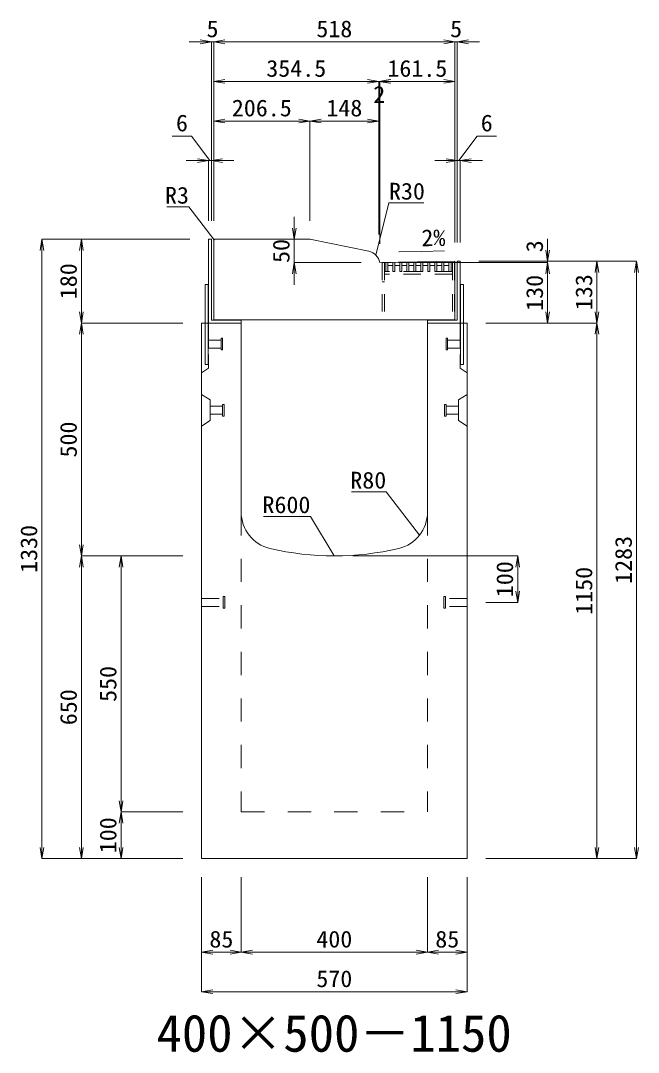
# Model space of a CAD drawing. Units: millimetres at full size. Extents: x -1809 to 57027, y -20349 to 17321.
# Drawn here: x 37895 to 39221, y -10712 to -8496 of the extents above; entities that cross this region are included whole.
import ezdxf
from ezdxf.enums import TextEntityAlignment as Align

# ---------------------------------------------------------------- set-up
doc = ezdxf.new("R2010")
doc.units = ezdxf.units.MM
doc.header["$LTSCALE"] = 50
for name, pattern in [('USER1', [2, 1, -1]), ('USER2', [1.35, 0.75, -0.6]), ('USER3', [1.35, 0.75, -0.6])]:
    doc.linetypes.add(name, pattern=pattern)
for name, color, linetype, lineweight in [('インサート', 3, 'USER2', 9), ('受枠', 3, 'Continuous', 5), ('寸法線', 7, 'Continuous', 13), ('引出線', 4, 'Continuous', 13), ('本体', 2, 'Continuous', 13), ('ｸﾞﾚｰﾁﾝｸﾞ', 7, 'USER3', 9)]:
    doc.layers.add(name, color=color, linetype=linetype, lineweight=lineweight)
doc.layers.add('文字', color=7, linetype='Continuous')
doc.styles.add('ＭＳ 明朝', font='')
doc.styles.get('ＭＳ 明朝').set_extended_font_data('MS Mincho')

# ---------------------------------------------------------------- blocks, each defined once
blk = doc.blocks.new('open_arrow')
at = {"color": 0, "linetype": 'Continuous', "lineweight": -2}
blk.add_lwpolyline([(7.5, 1.25), (0, 0), (7.5, -1.25)], dxfattribs=at)

msp = doc.modelspace()

# ---------------------------------------------------------------- linework, layer by layer
at = {"layer": 'インサート'}
for p, q in [((38298.24, -9182.55), (38325.24, -9182.55)), ((38298.24, -9182.55), (38298.24, -9199.55)), ((38328.24, -9178.55), (38325.24, -9178.55)), ((38325.24, -9178.55), (38325.24, -9203.55)), ((38328.24, -9203.55), (38328.24, -9178.55)), ((38808.24, -9178.55), (38811.24, -9178.55)), ((38808.24, -9203.55), (38808.24, -9178.55)), ((38811.24, -9178.55), (38811.24, -9203.55)), ((38838.24, -9182.55), (38811.24, -9182.55)), ((38838.24, -9182.55), (38838.24, -9199.55)), ((38298.24, -9199.55), (38325.24, -9199.55)), ((38325.24, -9203.55), (38328.24, -9203.55)), ((38811.24, -9203.55), (38808.24, -9203.55)), ((38838.24, -9199.55), (38811.24, -9199.55)), ((38301.44, -9324.55), (38328.44, -9324.55)), ((38301.44, -9324.55), (38301.44, -9341.55)), ((38331.44, -9320.55), (38328.44, -9320.55)), ((38328.44, -9320.55), (38328.44, -9345.55)), ((38331.44, -9345.55), (38331.44, -9320.55)), ((38805.04, -9320.55), (38808.04, -9320.55)), ((38805.04, -9345.55), (38805.04, -9320.55)), ((38808.04, -9320.55), (38808.04, -9345.55)), ((38835.04, -9324.55), (38808.04, -9324.55)), ((38835.04, -9324.55), (38835.04, -9341.55)), ((38301.44, -9341.55), (38328.44, -9341.55)), ((38328.44, -9345.55), (38331.44, -9345.55)), ((38808.04, -9345.55), (38805.04, -9345.55)), ((38835.04, -9341.55), (38808.04, -9341.55)), ((38283.24, -9737.55), (38329.24, -9737.55)), ((38283.24, -9754.55), (38283.24, -9737.55)), ((38329.24, -9758.55), (38329.24, -9733.55)), ((38329.24, -9733.55), (38333.24, -9733.55)), ((38333.24, -9758.55), (38333.24, -9733.55)), ((38803.24, -9733.55), (38807.24, -9733.55)), ((38803.24, -9733.55), (38803.24, -9758.55)), ((38807.24, -9733.55), (38807.24, -9758.55)), ((38853.24, -9737.55), (38807.24, -9737.55)), ((38853.24, -9737.55), (38853.24, -9754.55)), ((38283.24, -9754.55), (38329.24, -9754.55)), ((38333.24, -9758.55), (38329.24, -9758.55)), ((38807.24, -9758.55), (38803.24, -9758.55)), ((38853.24, -9754.55), (38807.24, -9754.55))]:
    msp.add_line(p, q, dxfattribs=at)
at = {"layer": '受枠'}
for p, q in [((38304.24, -8966.05), (38298.24, -8966.05)), ((38298.24, -9146.05), (38298.24, -8966.05)), ((38304.24, -9140.05), (38304.24, -8966.05)), ((38832.24, -9140.05), (38832.24, -9013.05)), ((38832.24, -9013.05), (38838.24, -9013.05)), ((38838.24, -9146.05), (38838.24, -9013.05)), ((38291.24, -9063.05), (38291.24, -9235.05)), ((38297.24, -9063.05), (38291.24, -9063.05)), ((38297.24, -9063.05), (38297.24, -9235.05)), ((38839.24, -9063.05), (38839.24, -9235.05)), ((38839.24, -9063.05), (38845.24, -9063.05)), ((38845.24, -9063.05), (38845.24, -9235.05)), ((38368.24, -9146.05), (38298.24, -9146.05)), ((38368.24, -9140.05), (38304.24, -9140.05)), ((38368.24, -9146.05), (38368.24, -9140.05)), ((38768.24, -9146.05), (38768.24, -9140.05)), ((38768.24, -9140.05), (38832.24, -9140.05)), ((38838.24, -9146.05), (38768.24, -9146.05)), ((38291.24, -9235.05), (38297.24, -9235.05)), ((38845.24, -9235.05), (38839.24, -9235.05))]:
    msp.add_line(p, q, dxfattribs=at)
at = {"layer": '寸法線'}
for p, q in [((38357.24, -8541.93), (38256.24, -8541.93)), ((38304.24, -8926.03), (38304.24, -8541.93)), ((38827.24, -8541.93), (38309.24, -8541.93)), ((38309.24, -8926.03), (38309.24, -8541.93)), ((38309.24, -8926.03), (38309.24, -8541.93)), ((38779.24, -8541.93), (38880.24, -8541.93)), ((38827.24, -8973.23), (38827.24, -8541.93)), ((38827.24, -8973.23), (38827.24, -8541.93)), ((38832.24, -8973.03), (38832.24, -8541.93)), ((38711.74, -8626.93), (38309.24, -8626.93)), ((38309.24, -8926.03), (38309.24, -8626.93)), ((38713.67, -8626.93), (38615.74, -8626.93)), ((38663.74, -8956.03), (38663.74, -8626.93)), ((38827.24, -8626.93), (38665.67, -8626.93)), ((38665.67, -8976.03), (38665.67, -8626.93)), ((38827.24, -8973.23), (38827.24, -8626.93)), ((38309.24, -8711.93), (38515.74, -8711.93)), ((38309.24, -8926.03), (38309.24, -8711.93)), ((38515.74, -8926.03), (38515.74, -8711.93)), ((38515.74, -8711.93), (38663.74, -8711.93)), ((38515.74, -8926.03), (38515.74, -8711.93)), ((38663.74, -8956.03), (38663.74, -8711.93)), ((38663.74, -8956.03), (38663.74, -8717.95)), ((38665.67, -8976.03), (38665.67, -8717.95)), ((38261.62, -8744.13), (38220.39, -8744.13)), ((38301.24, -8796.93), (38261.62, -8744.13)), ((38835.24, -8796.93), (38874.86, -8744.13)), ((38874.86, -8744.13), (38916.09, -8744.13)), ((38352.24, -8796.93), (38250.24, -8796.93)), ((38298.24, -8926.03), (38298.24, -8796.93)), ((38304.24, -8926.03), (38304.24, -8796.93)), ((38784.24, -8796.93), (38886.24, -8796.93)), ((38832.24, -8973.03), (38832.24, -8796.93)), ((38838.24, -8973.03), (38838.24, -8796.93)), ((38482.08, -9064.11), (38482.08, -8918.05)), ((37940.3, -10296.05), (37940.3, -8966.05)), ((38258.22, -8966.05), (37940.3, -8966.05)), ((38025.3, -8966.05), (38025.3, -9146.05)), ((38258.22, -8966.05), (38025.3, -8966.05)), ((38482.08, -8966.05), (38475.72, -8966.05)), ((39026.18, -9064.05), (39026.18, -8965.05)), ((38625.66, -9016.11), (38482.08, -9016.11)), ((38705.69, -9016.05), (39026.18, -9016.05)), ((38705.69, -9016.05), (39026.18, -9016.05)), ((38878.26, -9013.05), (39132.02, -9013.05)), ((38878.26, -9013.05), (39217.02, -9013.05)), ((38878.26, -9013.05), (39026.18, -9013.05)), ((39026.18, -9146.05), (39026.18, -9016.05)), ((39132.02, -9013.05), (39132.02, -9146.05)), ((39217.02, -9013.05), (39217.02, -10296.05)), ((38243.22, -9146.05), (38025.3, -9146.05)), ((38025.3, -9146.05), (38025.3, -9646.05)), ((38243.22, -9146.05), (38025.3, -9146.05)), ((38893.26, -9146.05), (39132.02, -9146.05)), ((38893.26, -9146.05), (39132.02, -9146.05)), ((38893.26, -9146.05), (39026.18, -9146.05)), ((39132.02, -9146.05), (39132.02, -10296.05)), ((38243.22, -9646.05), (38025.3, -9646.05)), ((38025.3, -10296.05), (38025.3, -9646.05)), ((38243.22, -9646.05), (38025.3, -9646.05)), ((38110.3, -9646.05), (38110.3, -10196.05)), ((38243.22, -9646.05), (38110.3, -9646.05)), ((38608.26, -9646.05), (38962.02, -9646.05)), ((38962.02, -9646.05), (38962.02, -9746.05)), ((38893.26, -9746.05), (38962.02, -9746.05)), ((38243.22, -10196.05), (38110.3, -10196.05)), ((38110.3, -10196.05), (38110.3, -10296.05)), ((38243.22, -10196.05), (38110.3, -10196.05)), ((38243.22, -10296.05), (37940.3, -10296.05)), ((38243.22, -10296.05), (38025.3, -10296.05)), ((38243.22, -10296.05), (38110.3, -10296.05)), ((38893.26, -10296.05), (39132.02, -10296.05)), ((38893.26, -10296.05), (39217.02, -10296.05)), ((38283.24, -10336.07), (38283.24, -10497.21)), ((38283.24, -10336.07), (38283.24, -10582.21)), ((38368.24, -10336.07), (38368.24, -10497.21)), ((38368.24, -10336.07), (38368.24, -10497.21)), ((38768.24, -10336.07), (38768.24, -10497.21)), ((38768.24, -10336.07), (38768.24, -10497.21)), ((38853.24, -10336.07), (38853.24, -10497.21)), ((38853.24, -10336.07), (38853.24, -10582.21)), ((38283.24, -10497.21), (38368.24, -10497.21)), ((38368.24, -10497.21), (38768.24, -10497.21)), ((38768.24, -10497.21), (38853.24, -10497.21)), ((38283.24, -10582.21), (38853.24, -10582.21))]:
    msp.add_line(p, q, dxfattribs=at)
at = {"layer": '引出線'}
for points in [[(38310.12, -8966.93), (38256.07, -8896.57), (38208.34, -8896.57)], [(38657.65, -9000.19), (38685.55, -8887.86), (38760.23, -8887.86)], [(38707, -8992.9), (38755.74, -8991.93), (38804.49, -8990.95)], [(38751, -9601.63), (38679.74, -9508.52), (38605.07, -9508.52)], [(38568.24, -9646.05), (38516.88, -9561.3), (38415.87, -9561.3)]]:
    msp.add_lwpolyline(points, dxfattribs=at)
at = {"layer": '本体', "lineweight": 20}
for p, q in [((38309.24, -8966.05), (38309.24, -9139.05)), ((38515.74, -8966.05), (38309.24, -8966.05)), ((38642.05, -8991.66), (38515.74, -8966.05)), ((38665.67, -9016.05), (38827.24, -9013.25)), ((38827.24, -9139.05), (38827.24, -9013.25)), ((38827.24, -9139.05), (38309.24, -9139.05))]:
    msp.add_line(p, q, dxfattribs=at)
at = {"layer": '本体'}
for p, q in [((38283.24, -9146.05), (38283.24, -10296.05)), ((38368.24, -9146.05), (38283.24, -9146.05)), ((38368.24, -9146.05), (38368.24, -9552.02)), ((38768.24, -9552.02), (38768.24, -9146.05)), ((38853.24, -9146.05), (38768.24, -9146.05)), ((38853.24, -10296.05), (38853.24, -9146.05)), ((38283.24, -10296.05), (38853.24, -10296.05))]:
    msp.add_line(p, q, dxfattribs=at)
at = {"layer": '本体', "linetype": 'USER2', "lineweight": 9}
for p, q in [((38298.24, -9146.05), (38298.24, -9243.05)), ((38838.24, -9146.05), (38838.24, -9243.05)), ((38298.24, -9243.05), (38283.24, -9252.55)), ((38838.24, -9243.05), (38853.24, -9252.55))]:
    msp.add_line(p, q, dxfattribs=at)
at = {"layer": '本体', "lineweight": 9}
for p, q in [((38283.24, -9299.05), (38301.44, -9310.55)), ((38853.24, -9299.05), (38835.04, -9310.55)), ((38301.44, -9310.55), (38301.44, -9355.55)), ((38835.04, -9310.55), (38835.04, -9355.55)), ((38283.24, -9367.05), (38301.44, -9355.55)), ((38853.24, -9367.05), (38835.04, -9355.55))]:
    msp.add_line(p, q, dxfattribs=at)
at = {"layer": '本体', "linetype": 'USER1', "lineweight": 15}
for p, q in [((38368.24, -9552.02), (38368.24, -10196.05)), ((38768.24, -9552.02), (38768.24, -10196.05)), ((38368.24, -10196.05), (38768.24, -10196.05))]:
    msp.add_line(p, q, dxfattribs=at)
at = {"layer": '本体', "lineweight": 20}
for centre, radius, start, end in [((38312.24, -8969.05), 3, 90, 180), ((38636.09, -9021.06), 30, 9.60388, 78.54131)]:
    msp.add_arc(centre, radius, start, end, dxfattribs=at)
at = {"layer": '本体'}
for centre, radius, start, end in [((38448.24, -9552.02), 80, 180, 256.65764), ((38688.24, -9552.02), 80, 283.34236, 0), ((38568.24, -9046.05), 600, 256.65764, 283.34236)]:
    msp.add_arc(centre, radius, start, end, dxfattribs=at)
at = {"layer": 'ｸﾞﾚｰﾁﾝｸﾞ'}
for p, q in [((38671.24, -9016.05), (38671.24, -9139.05)), ((38826.24, -9016.05), (38671.24, -9016.05)), ((38675.74, -9016.05), (38675.74, -9139.05)), ((38678.74, -9035.05), (38678.74, -9016.05)), ((38683.24, -9035.05), (38683.24, -9016.05)), ((38693.8, -9035.05), (38693.8, -9016.05)), ((38698.3, -9035.05), (38698.3, -9016.05)), ((38708.85, -9035.05), (38708.85, -9016.05)), ((38713.35, -9035.05), (38713.35, -9016.05)), ((38723.91, -9035.05), (38723.91, -9016.05)), ((38728.41, -9035.05), (38728.41, -9016.05)), ((38738.96, -9035.05), (38738.96, -9016.05)), ((38743.46, -9035.05), (38743.46, -9016.05)), ((38754.02, -9035.05), (38754.02, -9016.05)), ((38758.52, -9035.05), (38758.52, -9016.05)), ((38769.07, -9035.05), (38769.07, -9016.05)), ((38773.57, -9035.05), (38773.57, -9016.05)), ((38784.13, -9035.05), (38784.13, -9016.05)), ((38788.63, -9035.05), (38788.63, -9016.05)), ((38799.19, -9035.05), (38799.19, -9016.05)), ((38803.69, -9035.05), (38803.69, -9016.05)), ((38814.24, -9035.05), (38814.24, -9016.05)), ((38818.74, -9035.05), (38818.74, -9016.05)), ((38821.74, -9016.05), (38821.74, -9139.05)), ((38826.24, -9016.05), (38826.24, -9139.05)), ((38821.74, -9035.05), (38675.74, -9035.05)), ((38821.74, -9041.05), (38675.74, -9041.05)), ((38678.74, -9035.05), (38683.24, -9035.05)), ((38683.2, -9022.05), (38693.8, -9022.05)), ((38693.8, -9035.05), (38698.3, -9035.05)), ((38698.25, -9022.05), (38708.85, -9022.05)), ((38708.85, -9035.05), (38713.35, -9035.05)), ((38713.31, -9022.05), (38723.91, -9022.05)), ((38723.91, -9035.05), (38728.41, -9035.05)), ((38728.36, -9022.05), (38738.96, -9022.05)), ((38738.96, -9035.05), (38743.46, -9035.05)), ((38743.42, -9022.05), (38754.02, -9022.05)), ((38754.02, -9035.05), (38758.52, -9035.05)), ((38758.47, -9022.05), (38769.07, -9022.05)), ((38769.07, -9035.05), (38773.57, -9035.05)), ((38773.53, -9022.05), (38784.13, -9022.05)), ((38784.13, -9035.05), (38788.63, -9035.05)), ((38788.59, -9022.05), (38799.19, -9022.05)), ((38799.19, -9035.05), (38803.69, -9035.05)), ((38803.69, -9022.05), (38814.24, -9022.05)), ((38814.24, -9035.05), (38818.74, -9035.05)), ((38675.74, -9057.55), (38671.24, -9057.55))]:
    msp.add_line(p, q, dxfattribs=at)

# ---------------------------------------------------------------- block references
at = {"layer": '寸法線', "xscale": 3.2, "yscale": 3.2}
for p, rotation in [((38304.24, -8541.93), 180), ((38827.24, -8541.93), 180), ((38827.24, -8541.93), 180), ((38663.74, -8626.93), 180), ((38827.24, -8626.93), 180), ((38515.74, -8711.93), 180), ((38663.74, -8711.93), 180), ((38298.24, -8796.93), 180), ((38832.24, -8796.93), 180), ((38482.08, -8966.05), 90), ((37940.3, -8966.05), 270), ((38025.3, -8966.05), 270), ((39026.18, -9013.05), 90), ((38482.08, -9016.11), 270), ((39026.18, -9016.05), 270), ((39026.18, -9016.05), 270), ((39132.02, -9013.05), 270), ((39217.02, -9013.05), 270), ((38025.3, -9146.05), 90), ((39026.18, -9146.05), 90), ((39132.02, -9146.05), 90), ((38025.3, -9146.05), 270), ((39132.02, -9146.05), 270), ((38025.3, -9646.05), 90), ((38025.3, -9646.05), 270), ((38110.3, -9646.05), 270), ((38962.02, -9646.05), 270), ((38962.02, -9746.05), 90), ((38110.3, -10196.05), 90), ((38110.3, -10196.05), 270), ((37940.3, -10296.05), 90), ((38025.3, -10296.05), 90), ((38110.3, -10296.05), 90), ((39132.02, -10296.05), 90), ((39217.02, -10296.05), 90), ((38368.24, -10497.21), 180), ((38768.24, -10497.21), 180), ((38853.24, -10497.21), 180), ((38853.24, -10582.21), 180)]:
    msp.add_blockref('open_arrow', p, dxfattribs=dict(at, rotation=rotation))
for p in [(38309.24, -8541.93), (38309.24, -8541.93), (38832.24, -8541.93), (38309.24, -8626.93), (38663.74, -8626.93), (38665.67, -8626.93), (38665.67, -8626.93), (38309.24, -8711.93), (38515.74, -8711.93), (38304.24, -8796.93), (38838.24, -8796.93), (38283.24, -10497.21), (38368.24, -10497.21), (38768.24, -10497.21), (38283.24, -10582.21)]:
    msp.add_blockref('open_arrow', p, dxfattribs=at)
at = {"layer": '引出線', "xscale": 0.0533, "yscale": 0.0533}
for p, rotation in [((38310.12, -8966.93), 127.5), ((38707, -8992.9), 1.1), ((38657.65, -9000.19), 76), ((38751, -9601.63), 127.4), ((38568.24, -9646.05), 121.2)]:
    msp.add_blockref('open_arrow', p, dxfattribs=dict(at, rotation=rotation))

# ---------------------------------------------------------------- texts
at = {"layer": '寸法線', "style": 'ＭＳ 明朝', "width": 1.05}
for s, p in [('5', (38306.74, -8513.91)), ('518', (38568.24, -8513.91)), ('5', (38829.74, -8513.91)), ('354.5', (38486.49, -8598.91)), ('161.5', (38746.46, -8598.91)), ('2', (38664.71, -8654.95)), ('206.5', (38412.49, -8683.91)), ('148', (38589.74, -8683.91)), ('6', (38241.01, -8716.11)), ('6', (38895.47, -8716.11)), ('85', (38325.74, -10469.19)), ('400', (38568.24, -10469.19)), ('85', (38810.74, -10469.19)), ('570', (38568.24, -10554.19))]:
    msp.add_text(s, height=36.03, dxfattribs=at).set_placement(p, align=Align.MIDDLE_CENTER)
for s, p in [('50', (38454.06, -8991.08)), ('3', (38998.16, -8980.99)), ('180', (37997.28, -9056.05)), ('130', (38998.16, -9081.05)), ('133', (39104, -9079.55)), ('500', (37997.28, -9396.05)), ('1330', (37912.28, -9631.05)), ('1283', (39189, -9654.55)), ('100', (38934, -9696.05)), ('1150', (39104, -9721.05)), ('550', (38082.28, -9921.05)), ('650', (37997.28, -9971.05)), ('100', (38082.28, -10246.05))]:
    msp.add_text(s, height=36.03, rotation=90, dxfattribs=at).set_placement(p, align=Align.MIDDLE_CENTER)
at = {"layer": '引出線', "style": 'ＭＳ 明朝', "width": 1.05}
for s, p in [('R3', (38256.07, -8853.37)), ('R80', (38679.74, -9465.32)), ('R600', (38516.88, -9518.1))]:
    msp.add_text(s, height=36.03, dxfattribs=at).set_placement(p, align=Align.TOP_RIGHT)
msp.add_text('R30', height=36.03, dxfattribs=at).set_placement((38685.55, -8844.66), align=Align.TOP_LEFT)
msp.add_text('2%', height=36.03, rotation=1.146, dxfattribs=at).set_placement((38754.81, -8945.04), align=Align.TOP_LEFT)
at = {"layer": '文字', "style": 'ＭＳ 明朝'}
msp.add_text('400×500－1150', height=80.06, dxfattribs=at).set_placement((38567.76, -10671.03), align=Align.MIDDLE_CENTER)

doc.saveas('drawing.dxf')
